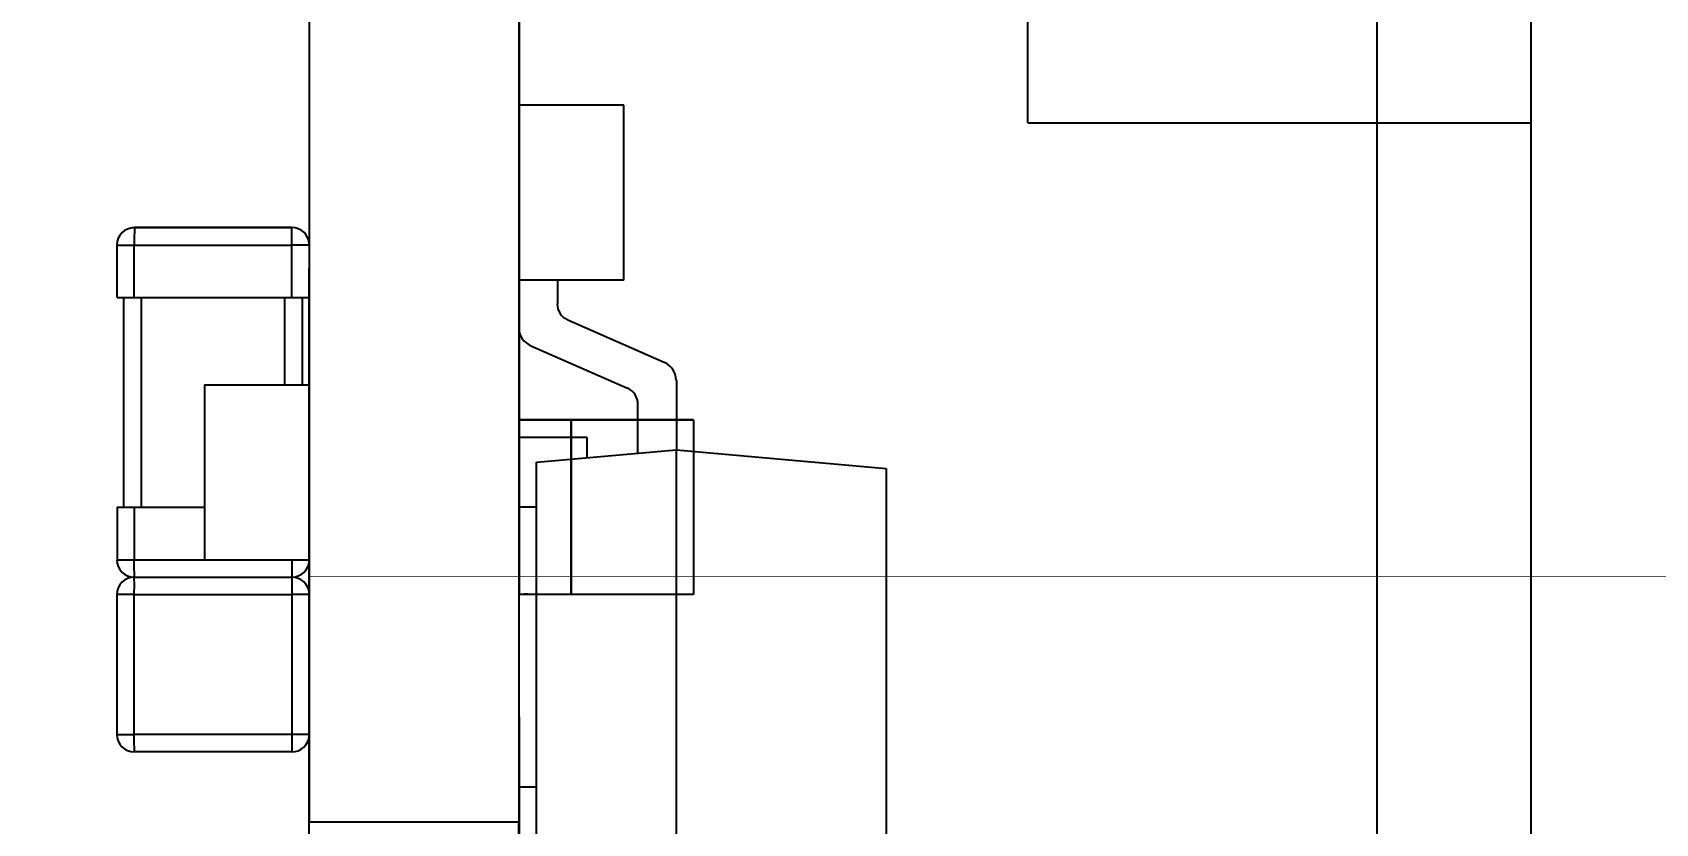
# Model space of a CAD drawing. Extents: x 78 to 182, y 87 to 136.
# Drawn here: x 172.526 to 177.169, y 112.945 to 115.209 of the extents above; entities that cross this region are included whole.
import ezdxf
from ezdxf.enums import TextEntityAlignment as Align

# ---------------------------------------------------------------- set-up
doc = ezdxf.new("R2010")
doc.units = 0
doc.layers.get('0').update_dxf_attribs({"linetype": 'CONTINUOUS'})
doc.layers.add('Dimension007', color=7, linetype='CONTINUOUS')
doc.layers.add('View004', color=7, linetype='CONTINUOUS')
doc.styles.get("Standard").update_dxf_attribs({"font": 'arial.ttf'})
doc.dimstyles.get("Standard").update_dxf_attribs({"dimscale": 0, "dimtxt": 2.5, "dimasz": 2.5, "dimexe": 1.25, "dimexo": 0.625, "dimtad": 1, "dimtxsty": 'STANDARD', "dimcen": 2.5, "dimazin": 3, "dimtfac": 1, "dimtmove": 0, "dimatfit": 3})

# ---------------------------------------------------------------- blocks, each defined once
blk = doc.blocks.new('*Dimension007')
at = {"color": 0}
for points in [[(167.438, 127.776), (167.438, 126.943), (172.438, 127.36)], [(181.812, 127.776), (181.812, 126.943), (176.812, 127.36)]]:
    blk.add_solid(points, dxfattribs=at)
at = {"layer": 'Dimension007'}
for p, q in [((172.438, 111.45), (172.438, 127.36)), ((172.438, 127.36), (176.812, 127.36)), ((176.812, 118.674), (176.812, 127.36))]:
    blk.add_line(p, q, dxfattribs=at)
blk.add_text('4.38', height=3.5, dxfattribs=at).set_placement((170.348, 127.36), align=Align.CENTER)

msp = doc.modelspace()

# ---------------------------------------------------------------- linework, layer by layer
at = {"layer": 'View004'}
for p, q in [((173.317, 123.95), (173.317, 112.95)), ((173.317, 123.95), (173.317, 112.95)), ((173.317, 123.95), (173.317, 112.95)), ((173.917, 123.95), (173.917, 112.95)), ((173.917, 123.95), (173.917, 112.95)), ((173.918, 115.6), (173.918, 115.168)), ((173.918, 115.6), (173.918, 115.168)), ((173.918, 115.6), (173.918, 115.168)), ((173.918, 115.6), (173.918, 115.168)), ((175.373, 114.95), (175.373, 115.45)), ((175.373, 114.95), (175.373, 115.45)), ((176.373, 114.95), (176.373, 115.45)), ((176.373, 114.95), (176.373, 115.45)), ((176.812, 115.45), (176.812, 114.95)), ((176.812, 115.45), (176.812, 114.95)), ((173.317, 115.168), (173.317, 115.168)), ((173.317, 115.168), (173.317, 115.168)), ((173.918, 115.168), (173.918, 115.168)), ((173.918, 115.168), (173.918, 115.168)), ((173.918, 115.025), (173.918, 115.025)), ((173.918, 115.025), (173.918, 114.475)), ((173.918, 115.025), (173.918, 114.475)), ((173.918, 115.025), (173.918, 115.025)), ((173.918, 115.025), (173.918, 114.475)), ((173.918, 115.025), (173.918, 114.475)), ((173.918, 115), (173.917, 115)), ((173.918, 115), (173.917, 115)), ((174.218, 115), (173.918, 115)), ((174.218, 115), (173.918, 115)), ((174.218, 114.5), (174.218, 115)), ((174.218, 114.5), (174.218, 115)), ((175.373, 114.95), (176.373, 114.95)), ((175.373, 114.95), (176.373, 114.95)), ((176.373, 114.95), (176.812, 114.95)), ((176.373, 112.15), (176.373, 114.95)), ((176.373, 114.95), (176.812, 114.95)), ((176.373, 112.15), (176.373, 114.95)), ((176.812, 114.95), (176.812, 108.95)), ((176.812, 114.95), (176.812, 108.95)), ((173.268, 114.65), (172.817, 114.65)), ((172.817, 114.65), (173.268, 114.65)), ((173.268, 114.65), (172.817, 114.65)), ((172.817, 114.65), (173.268, 114.65)), ((173.268, 114.65), (172.817, 114.65)), ((172.817, 114.65), (173.268, 114.65)), ((173.268, 114.65), (172.817, 114.65)), ((172.817, 114.65), (173.268, 114.65)), ((173.268, 114.65), (172.817, 114.65)), ((172.817, 114.65), (173.268, 114.65)), ((173.268, 114.65), (172.817, 114.65)), ((172.817, 114.65), (173.268, 114.65)), ((173.268, 114.65), (172.817, 114.65)), ((172.817, 114.65), (173.268, 114.65)), ((173.268, 114.65), (172.817, 114.65)), ((172.817, 114.65), (173.268, 114.65)), ((173.268, 114.65), (172.817, 114.65)), ((172.817, 114.65), (173.268, 114.65)), ((173.268, 114.65), (172.817, 114.65)), ((172.817, 114.65), (173.268, 114.65)), ((173.268, 114.65), (172.817, 114.65)), ((172.817, 114.65), (173.268, 114.65)), ((173.268, 114.65), (172.817, 114.65)), ((172.817, 114.65), (173.268, 114.65)), ((172.768, 114.45), (172.768, 114.6)), ((172.768, 114.45), (172.768, 114.6)), ((172.768, 114.45), (172.768, 114.6)), ((172.768, 114.45), (172.768, 114.6)), ((172.768, 114.45), (172.768, 114.6)), ((172.768, 114.45), (172.768, 114.6)), ((172.817, 114.45), (172.817, 114.6)), ((172.817, 114.45), (172.817, 114.6)), ((172.817, 114.6), (173.268, 114.6)), ((172.817, 114.6), (173.268, 114.6)), ((172.817, 114.45), (172.817, 114.6)), ((172.817, 114.45), (172.817, 114.6)), ((172.817, 114.6), (173.268, 114.6)), ((172.817, 114.6), (173.268, 114.6)), ((172.817, 114.45), (172.817, 114.6)), ((172.817, 114.6), (173.268, 114.6)), ((172.817, 114.45), (172.817, 114.6)), ((172.817, 114.6), (173.268, 114.6)), ((173.268, 114.45), (173.268, 114.6)), ((173.268, 114.45), (173.268, 114.6)), ((173.268, 114.45), (173.268, 114.6)), ((173.268, 114.45), (173.268, 114.6)), ((173.268, 114.45), (173.268, 114.6)), ((173.268, 114.45), (173.268, 114.6)), ((173.317, 114.533), (173.317, 114.533)), ((173.317, 114.533), (173.317, 114.533)), ((173.918, 114.5), (173.917, 114.5)), ((173.918, 114.5), (173.917, 114.5)), ((174.218, 114.5), (173.918, 114.5)), ((174.218, 114.5), (173.918, 114.5)), ((174.028, 114.5), (174.028, 114.432)), ((174.028, 114.5), (174.028, 114.432)), ((173.918, 114.475), (173.918, 114.1)), ((173.918, 114.475), (173.918, 114.1)), ((173.918, 114.475), (173.918, 114.475)), ((173.918, 114.475), (173.918, 114.1)), ((173.918, 114.475), (173.918, 114.1)), ((173.918, 114.475), (173.918, 114.475)), ((172.787, 113.85), (172.787, 114.45)), ((172.787, 113.85), (172.787, 114.45)), ((172.817, 114.45), (173.268, 114.45)), ((172.817, 114.45), (173.268, 114.45)), ((172.817, 114.45), (173.268, 114.45)), ((172.817, 114.45), (173.268, 114.45)), ((172.817, 114.45), (173.268, 114.45)), ((172.817, 114.45), (173.268, 114.45)), ((172.838, 113.85), (172.838, 114.45)), ((172.838, 113.85), (172.838, 114.45)), ((173.248, 114.2), (173.248, 114.45)), ((173.248, 114.2), (173.248, 114.45)), ((173.298, 114.2), (173.298, 114.45)), ((173.298, 114.2), (173.298, 114.45)), ((174.057, 114.386), (174.335, 114.264)), ((174.057, 114.386), (174.335, 114.264)), ((173.95, 114.313), (174.228, 114.191)), ((173.95, 114.313), (174.228, 114.191)), ((173.317, 113.675), (173.317, 114.225)), ((173.317, 114.225), (173.317, 114.225)), ((173.317, 113.675), (173.317, 114.225)), ((173.317, 113.675), (173.317, 114.225)), ((173.317, 114.225), (173.317, 114.225)), ((173.317, 113.675), (173.317, 114.225)), ((173.018, 114.2), (173.018, 113.7)), ((173.018, 114.2), (173.317, 114.2)), ((173.018, 114.2), (173.018, 113.7)), ((173.018, 114.2), (173.317, 114.2)), ((173.317, 114.2), (173.317, 114.2)), ((173.317, 114.2), (173.317, 114.2)), ((174.368, 114.214), (174.368, 114.014)), ((174.368, 114.214), (174.368, 114.014)), ((174.257, 114.145), (174.257, 114.004)), ((174.257, 114.145), (174.257, 114.004)), ((173.917, 114.1), (173.918, 114.1)), ((173.917, 114.1), (173.918, 114.1)), ((173.917, 114.1), (173.918, 114.1)), ((173.917, 114.1), (173.918, 114.1)), ((173.918, 114.1), (173.918, 114.1)), ((173.918, 114.1), (173.918, 113.6)), ((173.918, 114.1), (173.918, 113.6)), ((173.918, 114.1), (173.918, 114.1)), ((173.918, 114.1), (173.918, 113.6)), ((173.918, 114.1), (173.918, 113.6)), ((173.918, 114.1), (174.067, 114.1)), ((174.067, 114.1), (173.918, 114.1)), ((173.918, 114.1), (173.918, 114.1)), ((173.918, 114.1), (174.067, 114.1)), ((174.067, 114.1), (173.918, 114.1)), ((173.918, 114.1), (173.918, 114.1)), ((173.918, 114.1), (174.067, 114.1)), ((174.067, 114.1), (173.918, 114.1)), ((173.918, 114.1), (173.918, 114.1)), ((173.918, 114.1), (174.067, 114.1)), ((174.067, 114.1), (173.918, 114.1)), ((173.918, 114.1), (173.918, 114.1)), ((174.067, 113.6), (174.067, 114.1)), ((174.067, 114.1), (174.417, 114.1)), ((174.067, 113.6), (174.067, 114.1)), ((174.067, 114.1), (174.067, 113.6)), ((174.417, 114.1), (174.067, 114.1)), ((174.067, 114.1), (174.417, 114.1)), ((174.067, 114.1), (174.067, 113.6)), ((174.417, 114.1), (174.067, 114.1)), ((174.067, 114.1), (174.067, 113.6)), ((174.067, 114.1), (174.067, 113.6)), ((174.067, 114.1), (174.067, 113.6)), ((174.067, 114.1), (174.067, 113.6)), ((174.067, 113.6), (174.067, 114.1)), ((174.067, 114.1), (174.417, 114.1)), ((174.067, 113.6), (174.067, 114.1)), ((174.067, 114.1), (174.067, 113.6)), ((174.417, 114.1), (174.067, 114.1)), ((174.067, 114.1), (174.417, 114.1)), ((174.067, 114.1), (174.067, 113.6)), ((174.417, 114.1), (174.067, 114.1)), ((174.067, 114.1), (174.067, 113.6)), ((174.067, 114.1), (174.067, 113.6)), ((174.067, 114.1), (174.067, 113.6)), ((174.067, 114.1), (174.067, 113.6)), ((174.417, 114.1), (174.417, 113.6)), ((174.417, 114.1), (174.417, 113.6)), ((174.417, 114.1), (174.417, 113.6)), ((174.417, 114.1), (174.417, 113.6)), ((174.417, 114.1), (174.417, 113.6)), ((174.417, 114.1), (174.417, 113.6)), ((174.417, 114.1), (174.417, 113.6)), ((174.417, 114.1), (174.417, 113.6)), ((173.918, 114.05), (173.917, 114.05)), ((173.918, 114.05), (173.917, 114.05)), ((174.113, 114.05), (173.918, 114.05)), ((174.113, 114.05), (173.918, 114.05)), ((174.113, 113.991), (174.113, 114.05)), ((174.113, 113.991), (174.113, 114.05)), ((173.968, 113.979), (174.367, 114.014)), ((173.968, 113.979), (174.367, 114.014)), ((174.368, 114.014), (174.968, 113.961)), ((174.368, 112.714), (174.368, 114.014)), ((174.368, 114.014), (174.968, 113.961)), ((174.368, 112.714), (174.368, 114.014)), ((173.968, 112.85), (173.968, 113.979)), ((173.968, 112.85), (173.968, 113.979)), ((174.968, 113.961), (174.968, 112.766)), ((174.968, 113.961), (174.968, 112.766)), ((172.768, 113.85), (172.768, 113.7)), ((172.768, 113.85), (172.768, 113.7)), ((172.768, 113.85), (172.768, 113.7)), ((172.768, 113.85), (172.768, 113.7)), ((172.768, 113.85), (172.768, 113.7)), ((172.768, 113.85), (172.768, 113.7)), ((172.817, 113.85), (173.018, 113.85)), ((172.817, 113.85), (173.018, 113.85)), ((172.817, 113.85), (173.018, 113.85)), ((172.817, 113.85), (172.817, 113.7)), ((172.817, 113.85), (173.018, 113.85)), ((172.817, 113.85), (172.817, 113.7)), ((172.817, 113.85), (173.018, 113.85)), ((172.817, 113.85), (172.817, 113.7)), ((172.817, 113.85), (173.018, 113.85)), ((172.817, 113.85), (172.817, 113.7)), ((172.817, 113.85), (172.817, 113.7)), ((172.817, 113.85), (172.817, 113.7)), ((173.918, 113.85), (173.917, 113.85)), ((173.918, 113.85), (173.917, 113.85)), ((173.968, 113.85), (173.918, 113.85)), ((173.968, 113.85), (173.918, 113.85)), ((172.817, 113.7), (173.018, 113.7)), ((172.817, 113.7), (173.018, 113.7)), ((172.817, 113.7), (173.018, 113.7)), ((172.817, 113.7), (173.018, 113.7)), ((172.817, 113.7), (173.018, 113.7)), ((172.817, 113.7), (173.018, 113.7)), ((173.018, 113.7), (173.317, 113.7)), ((173.018, 113.7), (173.317, 113.7)), ((173.317, 113.7), (173.317, 113.7)), ((173.317, 113.7), (173.317, 113.7)), ((173.317, 113.675), (173.317, 113.675)), ((173.317, 113.675), (173.317, 113.675)), ((172.817, 113.65), (173.268, 113.65)), ((172.817, 113.65), (173.268, 113.65)), ((172.817, 113.65), (173.268, 113.65)), ((172.817, 113.65), (173.268, 113.65)), ((172.817, 113.65), (173.268, 113.65)), ((172.817, 113.65), (173.268, 113.65)), ((173.317, 113.25), (173.317, 113.65)), ((173.317, 113.25), (173.317, 113.65)), ((173.317, 113.25), (173.317, 113.65)), ((173.317, 113.25), (173.317, 113.65)), ((173.317, 113.65), (173.317, 113.65)), ((173.317, 113.65), (173.317, 113.65)), ((172.768, 113.2), (172.768, 113.6)), ((172.768, 113.2), (172.768, 113.6)), ((172.768, 113.2), (172.768, 113.6)), ((172.768, 113.2), (172.768, 113.6)), ((172.768, 113.2), (172.768, 113.6)), ((172.768, 113.2), (172.768, 113.6)), ((172.817, 113.2), (172.817, 113.6)), ((172.817, 113.2), (172.817, 113.6)), ((172.817, 113.6), (173.268, 113.6)), ((172.817, 113.6), (173.268, 113.6)), ((172.817, 113.2), (172.817, 113.6)), ((172.817, 113.2), (172.817, 113.6)), ((172.817, 113.6), (173.268, 113.6)), ((172.817, 113.6), (173.268, 113.6)), ((172.817, 113.2), (172.817, 113.6)), ((172.817, 113.6), (173.268, 113.6)), ((172.817, 113.2), (172.817, 113.6)), ((172.817, 113.6), (173.268, 113.6)), ((173.268, 113.6), (173.268, 113.2)), ((173.268, 113.6), (173.268, 113.2)), ((173.268, 113.6), (173.268, 113.2)), ((173.268, 113.6), (173.268, 113.2)), ((173.268, 113.6), (173.268, 113.2)), ((173.268, 113.6), (173.268, 113.2)), ((173.918, 113.6), (173.918, 113.6)), ((173.918, 113.6), (173.918, 113.6)), ((173.94, 113.601), (173.933, 113.601)), ((173.933, 113.601), (173.94, 113.601)), ((173.94, 113.601), (173.933, 113.601)), ((173.933, 113.601), (173.94, 113.601)), ((173.94, 113.601), (173.933, 113.601)), ((173.933, 113.601), (173.94, 113.601)), ((173.94, 113.601), (173.933, 113.601)), ((173.933, 113.601), (173.94, 113.601)), ((173.94, 113.601), (173.933, 113.601)), ((173.933, 113.601), (173.94, 113.601)), ((173.94, 113.601), (173.933, 113.601)), ((173.933, 113.601), (173.94, 113.601)), ((173.94, 113.601), (173.933, 113.601)), ((173.933, 113.601), (173.94, 113.601)), ((173.94, 113.601), (173.933, 113.601)), ((173.933, 113.601), (173.94, 113.601)), ((174.417, 113.6), (174.067, 113.6)), ((174.417, 113.6), (174.067, 113.6)), ((174.417, 113.6), (174.067, 113.6)), ((174.417, 113.6), (174.067, 113.6)), ((174.417, 113.6), (174.067, 113.6)), ((174.417, 113.6), (174.067, 113.6)), ((174.417, 113.6), (174.067, 113.6)), ((174.417, 113.6), (174.067, 113.6)), ((173.317, 113.25), (173.317, 113.25)), ((173.317, 113.25), (173.317, 113.25)), ((173.918, 113.25), (173.918, 113.25)), ((173.918, 113.25), (173.918, 113.05)), ((173.918, 113.25), (173.918, 113.05)), ((173.918, 113.25), (173.918, 113.25)), ((173.918, 113.25), (173.918, 113.05)), ((173.918, 113.25), (173.918, 113.05)), ((173.268, 113.2), (172.817, 113.2)), ((173.268, 113.2), (172.817, 113.2)), ((173.268, 113.2), (172.817, 113.2)), ((173.268, 113.2), (172.817, 113.2)), ((173.268, 113.2), (172.817, 113.2)), ((173.268, 113.2), (172.817, 113.2)), ((173.268, 113.15), (172.817, 113.15)), ((173.268, 113.15), (172.817, 113.15)), ((173.268, 113.15), (172.817, 113.15)), ((173.268, 113.15), (172.817, 113.15)), ((173.268, 113.15), (172.817, 113.15)), ((173.268, 113.15), (172.817, 113.15)), ((173.917, 113.05), (173.918, 113.05)), ((173.917, 113.05), (173.918, 113.05)), ((173.918, 113.05), (173.918, 113.05)), ((173.918, 113.05), (173.918, 111.45)), ((173.918, 113.05), (173.918, 111.45)), ((173.918, 113.05), (173.968, 113.05)), ((173.918, 113.05), (173.968, 113.05)), ((173.918, 113.05), (173.918, 113.05)), ((173.918, 113.05), (173.918, 111.45)), ((173.918, 113.05), (173.918, 111.45)), ((173.317, 112.95), (173.917, 112.95)), ((173.317, 112.95), (173.917, 112.95))]:
    msp.add_line(p, q, dxfattribs=at)
for centre, radius, start, end in [((172.817, 114.6), 0.05, 90, 180), ((172.817, 114.6), 0.05, 90, 180), ((172.817, 114.6), 0.05, 90, -180), ((172.817, 114.6), 0.05, 90, 180), ((172.817, 114.6), 0.05, 90, 180), ((172.817, 114.6), 0.05, 90, -180), ((172.817, 114.6), 0.05, 90, 180), ((172.817, 114.6), 0.05, 90, 180), ((172.817, 114.6), 0.05, 90, -180), ((172.817, 114.6), 0.05, 90, 180), ((172.817, 114.6), 0.05, 90, 180), ((172.817, 114.6), 0.05, 90, -180), ((172.817, 114.6), 0.05, 90, 180), ((172.817, 114.6), 0.05, 90, 180), ((172.817, 114.6), 0.05, 90, 180), ((172.817, 114.6), 0.05, 90, 180), ((173.268, 114.6), 0.05, 4.8088, 90), ((173.268, 114.6), 0.05, 4.8088, 90), ((173.268, 114.6), 0.05, 4.8088, 90), ((173.268, 114.6), 0.05, 4.8088, 90), ((173.268, 114.6), 0.05, 4.8088, 90), ((173.268, 114.6), 0.05, 4.8088, 90), ((173.268, 114.6), 0.05, 4.8088, 90), ((173.268, 114.6), 0.05, 4.8088, 90), ((173.268, 114.6), 0.05, 4.8088, 90), ((173.268, 114.6), 0.05, 4.8088, 90), ((173.268, 114.6), 0.05, 4.8088, 90), ((173.268, 114.6), 0.05, 4.8088, 90), ((173.268, 114.6), 0.05, 4.8088, 90), ((173.268, 114.6), 0.05, 4.8088, 90), ((173.268, 114.6), 0.05, 4.8088, 90), ((173.268, 114.6), 0.05, 4.8088, 90), ((173.268, 114.6), 0.05, 0, 0.3624), ((173.268, 114.6), 0.05, 0, 0.3624), ((173.268, 114.6), 0.05, 0, 0.3624), ((173.268, 114.6), 0.05, 0, 0.3624), ((173.268, 114.6), 0.05, 0, 0.3624), ((173.268, 114.6), 0.05, 0, 0.3624), ((173.268, 114.6), 0.05, 0, 0.3624), ((173.268, 114.6), 0.05, 0, 0.3624), ((173.268, 114.6), 0.05, 0, 0.3624), ((173.268, 114.6), 0.05, 0, 0.3624), ((173.268, 114.6), 0.05, 0, 0.3624), ((173.268, 114.6), 0.05, 0, 0.3624), ((173.268, 114.6), 0.05, 0, 0.3624), ((173.268, 114.6), 0.05, 0, 0.3624), ((173.268, 114.6), 0.05, 0, 0.3624), ((173.268, 114.6), 0.05, 0, 0.3624), ((174.077, 114.432), 0.05, 180, -113.806), ((174.077, 114.432), 0.05, 180, -113.806), ((173.972, 114.364), 0.055, 180, -179.654), ((173.972, 114.364), 0.055, 180, -179.654), ((173.972, 114.364), 0.055, -175.415, -113.806), ((173.972, 114.364), 0.055, -175.415, -113.806), ((174.312, 114.214), 0.055, 0, 66.1941), ((174.312, 114.214), 0.055, 0, 66.1941), ((174.208, 114.145), 0.05, 0, 66.1941), ((174.208, 114.145), 0.05, 0, 66.1941), ((172.817, 113.7), 0.05, 180, -90), ((172.817, 113.7), 0.05, 180, -90), ((172.817, 113.7), 0.05, 180, -90), ((172.817, 113.7), 0.05, 180, -90), ((172.817, 113.7), 0.05, 180, -90), ((172.817, 113.7), 0.05, 180, -90), ((172.817, 113.7), 0.05, 180, -90), ((172.817, 113.7), 0.05, 180, -90), ((173.268, 113.7), 0.05, -90, -4.8088), ((173.268, 113.7), 0.05, -90, -4.8088), ((173.268, 113.7), 0.05, -90, -4.8088), ((173.268, 113.7), 0.05, -90, -4.8088), ((173.268, 113.7), 0.05, -90, -4.8088), ((173.268, 113.7), 0.05, -90, -4.8088), ((173.268, 113.7), 0.05, -90, -4.8088), ((173.268, 113.7), 0.05, -90, -4.8088), ((173.268, 113.7), 0.05, -90, -4.8088), ((173.268, 113.7), 0.05, -90, -4.8088), ((173.268, 113.7), 0.05, -90, -4.8088), ((173.268, 113.7), 0.05, -90, -4.8088), ((173.268, 113.7), 0.05, -90, -4.8088), ((173.268, 113.7), 0.05, -90, -4.8088), ((173.268, 113.7), 0.05, -90, -4.8088), ((173.268, 113.7), 0.05, -90, -4.8088), ((173.268, 113.7), 0.05, -90, -4.8088), ((173.268, 113.7), 0.05, -90, -4.8088), ((173.268, 113.7), 0.05, -0.3624, 0), ((173.268, 113.7), 0.05, -0.3624, 0), ((173.268, 113.7), 0.05, -0.3624, 0), ((173.268, 113.7), 0.05, -0.3624, 0), ((173.268, 113.7), 0.05, -0.3624, 0), ((173.268, 113.7), 0.05, -0.3624, 0), ((173.268, 113.7), 0.05, -0.3624, 0), ((173.268, 113.7), 0.05, -0.3624, 0), ((173.268, 113.7), 0.05, -0.3624, 0), ((173.268, 113.7), 0.05, -0.3624, 0), ((173.268, 113.7), 0.05, -0.3624, 0), ((173.268, 113.7), 0.05, -0.3624, 0), ((173.268, 113.7), 0.05, -0.3624, 0), ((173.268, 113.7), 0.05, -0.3624, 0), ((173.268, 113.7), 0.05, -0.3624, 0), ((173.268, 113.7), 0.05, -0.3624, 0), ((173.268, 113.7), 0.05, -0.3624, 0), ((173.268, 113.7), 0.05, -0.3624, 0), ((172.817, 113.6), 0.05, 90, 180), ((172.817, 113.6), 0.05, 90, 180), ((172.817, 113.6), 0.05, 90, 180), ((172.817, 113.6), 0.05, 90, 180), ((172.817, 113.6), 0.05, 90, 180), ((172.817, 113.6), 0.05, 90, 180), ((172.817, 113.6), 0.05, 90, 180), ((172.817, 113.6), 0.05, 90, 180), ((173.268, 113.6), 0.05, 4.8088, 90), ((173.268, 113.6), 0.05, 4.8088, 90), ((173.268, 113.6), 0.05, 4.8088, 90), ((173.268, 113.6), 0.05, 4.8088, 90), ((173.268, 113.6), 0.05, 4.8088, 90), ((173.268, 113.6), 0.05, 4.8088, 90), ((173.268, 113.6), 0.05, 4.8088, 90), ((173.268, 113.6), 0.05, 4.8088, 90), ((173.268, 113.6), 0.05, 0, 0.3624), ((173.268, 113.6), 0.05, 0, 0.3624), ((173.268, 113.6), 0.05, 0, 0.3624), ((173.268, 113.6), 0.05, 0, 0.3624), ((173.268, 113.6), 0.05, 0, 0.3624), ((173.268, 113.6), 0.05, 0, 0.3624), ((173.268, 113.6), 0.05, 0, 0.3624), ((173.268, 113.6), 0.05, 0, 0.3624), ((172.817, 113.2), 0.05, 180, -90), ((172.817, 113.2), 0.05, 180, -90), ((172.817, 113.2), 0.05, 180, -90), ((172.817, 113.2), 0.05, 180, -90), ((172.817, 113.2), 0.05, 180, -90), ((172.817, 113.2), 0.05, 180, -90), ((172.817, 113.2), 0.05, 180, -90), ((172.817, 113.2), 0.05, 180, -90), ((173.268, 113.2), 0.05, -0.3624, 0), ((173.268, 113.2), 0.05, -0.3624, 0), ((173.268, 113.2), 0.05, -0.3624, 0), ((173.268, 113.2), 0.05, -0.3624, 0), ((173.268, 113.2), 0.05, -0.3624, 0), ((173.268, 113.2), 0.05, -0.3624, 0), ((173.268, 113.2), 0.05, -0.3624, 0), ((173.268, 113.2), 0.05, -0.3624, 0), ((173.268, 113.2), 0.05, -0.3624, 0), ((173.268, 113.2), 0.05, -0.3624, 0), ((173.268, 113.2), 0.05, -0.3624, 0), ((173.268, 113.2), 0.05, -0.3624, 0), ((173.268, 113.2), 0.05, -0.3624, 0), ((173.268, 113.2), 0.05, -0.3624, 0), ((173.268, 113.2), 0.05, -0.3624, 0), ((173.268, 113.2), 0.05, -0.3624, 0), ((173.268, 113.2), 0.05, -0.3624, 0), ((173.268, 113.2), 0.05, -0.3624, 0), ((173.268, 113.2), 0.05, -90, -4.8088), ((173.268, 113.2), 0.05, -90, -4.8088), ((173.268, 113.2), 0.05, -90, -4.8088), ((173.268, 113.2), 0.05, -90, -4.8088), ((173.268, 113.2), 0.05, -90, -4.8088), ((173.268, 113.2), 0.05, -90, -4.8088), ((173.268, 113.2), 0.05, -90, -4.8088), ((173.268, 113.2), 0.05, -90, -4.8088), ((173.268, 113.2), 0.05, -90, -4.8088), ((173.268, 113.2), 0.05, -90, -4.8088), ((173.268, 113.2), 0.05, -90, -4.8088), ((173.268, 113.2), 0.05, -90, -4.8088), ((173.268, 113.2), 0.05, -90, -4.8088), ((173.268, 113.2), 0.05, -90, -4.8088), ((173.268, 113.2), 0.05, -90, -4.8088), ((173.268, 113.2), 0.05, -90, -4.8088), ((173.268, 113.2), 0.05, -90, -4.8088), ((173.268, 113.2), 0.05, -90, -4.8088)]:
    msp.add_arc(centre, radius, start, end, dxfattribs=at)
for points, degree, knots in [([(173.317, 115.168), (173.317, 115.164), (173.317, 115.16), (173.317, 115.148), (173.317, 115.136), (173.317, 115.117), (173.317, 115.098), (173.317, 115.073), (173.317, 115.048), (173.317, 115.018), (173.317, 114.988), (173.317, 114.922), (173.317, 114.85), (173.317, 114.815), (173.317, 114.779), (173.317, 114.71), (173.317, 114.652), (173.317, 114.627), (173.317, 114.602), (173.317, 114.583), (173.317, 114.564), (173.317, 114.552), (173.317, 114.54), (173.317, 114.536), (173.317, 114.533)], 2, [0, 0, 0, 0.224399, 0.224399, 0.448799, 0.448799, 0.673198, 0.673198, 0.897598, 0.897598, 1.122, 1.122, 1.5708, 1.5708, 1.7952, 1.7952, 2.24399, 2.24399, 2.46839, 2.46839, 2.69279, 2.69279, 2.91719, 2.91719, 3.14159, 3.14159, 3.14159]), ([(173.317, 115.168), (173.317, 115.164), (173.317, 115.16), (173.317, 115.148), (173.317, 115.136), (173.317, 115.117), (173.317, 115.098), (173.317, 115.073), (173.317, 115.048), (173.317, 115.018), (173.317, 114.988), (173.317, 114.922), (173.317, 114.85), (173.317, 114.815), (173.317, 114.779), (173.317, 114.71), (173.317, 114.652), (173.317, 114.627), (173.317, 114.602), (173.317, 114.583), (173.317, 114.564), (173.317, 114.552), (173.317, 114.54), (173.317, 114.536), (173.317, 114.533)], 2, [0, 0, 0, 0.224399, 0.224399, 0.448799, 0.448799, 0.673198, 0.673198, 0.897598, 0.897598, 1.122, 1.122, 1.5708, 1.5708, 1.7952, 1.7952, 2.24399, 2.24399, 2.46839, 2.46839, 2.69279, 2.69279, 2.91719, 2.91719, 3.14159, 3.14159, 3.14159]), ([(173.317, 115.168), (173.317, 115.164), (173.317, 115.16), (173.317, 115.148), (173.317, 115.136), (173.317, 115.117), (173.317, 115.098), (173.317, 115.073), (173.317, 115.048), (173.317, 115.018), (173.317, 114.988), (173.317, 114.922), (173.317, 114.85), (173.317, 114.815), (173.317, 114.779), (173.317, 114.71), (173.317, 114.652), (173.317, 114.627), (173.317, 114.602), (173.317, 114.583), (173.317, 114.564), (173.317, 114.552), (173.317, 114.54), (173.317, 114.536), (173.317, 114.533)], 2, [0, 0, 0, 0.224399, 0.224399, 0.448799, 0.448799, 0.673198, 0.673198, 0.897598, 0.897598, 1.122, 1.122, 1.5708, 1.5708, 1.7952, 1.7952, 2.24399, 2.24399, 2.46839, 2.46839, 2.69279, 2.69279, 2.91719, 2.91719, 3.14159, 3.14159, 3.14159]), ([(173.317, 115.168), (173.317, 115.164), (173.317, 115.16), (173.317, 115.148), (173.317, 115.136), (173.317, 115.117), (173.317, 115.098), (173.317, 115.073), (173.317, 115.048), (173.317, 115.018), (173.317, 114.988), (173.317, 114.922), (173.317, 114.85), (173.317, 114.815), (173.317, 114.779), (173.317, 114.71), (173.317, 114.652), (173.317, 114.627), (173.317, 114.602), (173.317, 114.583), (173.317, 114.564), (173.317, 114.552), (173.317, 114.54), (173.317, 114.536), (173.317, 114.533)], 2, [0, 0, 0, 0.224399, 0.224399, 0.448799, 0.448799, 0.673198, 0.673198, 0.897598, 0.897598, 1.122, 1.122, 1.5708, 1.5708, 1.7952, 1.7952, 2.24399, 2.24399, 2.46839, 2.46839, 2.69279, 2.69279, 2.91719, 2.91719, 3.14159, 3.14159, 3.14159]), ([(173.317, 112.75), (173.317, 112.881), (173.317, 113.01), (173.317, 113.104), (173.317, 113.196), (173.317, 113.25), (173.317, 113.25)], 3, [0, 0, 0, 0, 0.785398, 0.785398, 0.785398, 1.5708, 1.5708, 1.5708, 1.5708]), ([(173.317, 112.75), (173.317, 112.881), (173.317, 113.01), (173.317, 113.104), (173.317, 113.196), (173.317, 113.25), (173.317, 113.25)], 3, [0, 0, 0, 0, 0.785398, 0.785398, 0.785398, 1.5708, 1.5708, 1.5708, 1.5708]), ([(173.317, 112.75), (173.317, 112.881), (173.317, 113.01), (173.317, 113.104), (173.317, 113.196), (173.317, 113.25), (173.317, 113.25)], 3, [0, 0, 0, 0, 0.785398, 0.785398, 0.785398, 1.5708, 1.5708, 1.5708, 1.5708]), ([(173.317, 112.75), (173.317, 112.881), (173.317, 113.01), (173.317, 113.104), (173.317, 113.196), (173.317, 113.25), (173.317, 113.25)], 3, [0, 0, 0, 0, 0.785398, 0.785398, 0.785398, 1.5708, 1.5708, 1.5708, 1.5708])]:
    msp.add_open_spline(points, degree=degree, knots=knots, dxfattribs=at)
for points, degree in [([(173.918, 115.168), (173.918, 115.168), (173.918, 115.113), (173.918, 115.025)], 3), ([(173.918, 115.168), (173.918, 115.168), (173.918, 115.113), (173.918, 115.025)], 3), ([(173.918, 115.168), (173.918, 115.168), (173.918, 115.113), (173.918, 115.025)], 3), ([(173.918, 115.168), (173.918, 115.168), (173.918, 115.113), (173.918, 115.025)], 3), ([(172.817, 114.65), (172.818, 114.651), (172.817, 114.627), (172.817, 114.6)], 3), ([(172.817, 114.65), (172.818, 114.651), (172.817, 114.627), (172.817, 114.6)], 3), ([(172.817, 114.65), (172.818, 114.651), (172.817, 114.627), (172.817, 114.6)], 3), ([(172.817, 114.65), (172.818, 114.651), (172.817, 114.627), (172.817, 114.6)], 3), ([(172.817, 114.65), (172.818, 114.651), (172.817, 114.627), (172.817, 114.6)], 3), ([(172.817, 114.65), (172.818, 114.651), (172.817, 114.627), (172.817, 114.6)], 3), ([(173.268, 114.6), (173.267, 114.627), (173.268, 114.651), (173.268, 114.65)], 3), ([(173.268, 114.6), (173.267, 114.627), (173.268, 114.651), (173.268, 114.65)], 3), ([(173.268, 114.6), (173.267, 114.627), (173.268, 114.651), (173.268, 114.65)], 3), ([(173.268, 114.6), (173.267, 114.627), (173.268, 114.651), (173.268, 114.65)], 3), ([(173.268, 114.6), (173.267, 114.627), (173.268, 114.651), (173.268, 114.65)], 3), ([(173.268, 114.6), (173.267, 114.627), (173.268, 114.651), (173.268, 114.65)], 3), ([(172.768, 114.6), (172.767, 114.6), (172.791, 114.6), (172.817, 114.6)], 3), ([(172.768, 114.6), (172.767, 114.6), (172.791, 114.6), (172.817, 114.6)], 3), ([(172.768, 114.6), (172.767, 114.6), (172.791, 114.6), (172.817, 114.6)], 3), ([(172.768, 114.6), (172.767, 114.6), (172.791, 114.6), (172.817, 114.6)], 3), ([(172.768, 114.6), (172.767, 114.6), (172.791, 114.6), (172.817, 114.6)], 3), ([(172.768, 114.6), (172.767, 114.6), (172.791, 114.6), (172.817, 114.6)], 3), ([(173.317, 114.6), (173.316, 114.6), (173.293, 114.6), (173.268, 114.6)], 3), ([(173.317, 114.6), (173.316, 114.6), (173.293, 114.6), (173.268, 114.6)], 3), ([(173.317, 114.6), (173.316, 114.6), (173.293, 114.6), (173.268, 114.6)], 3), ([(173.317, 114.6), (173.316, 114.6), (173.293, 114.6), (173.268, 114.6)], 3), ([(173.317, 114.6), (173.316, 114.6), (173.293, 114.6), (173.268, 114.6)], 3), ([(173.317, 114.6), (173.316, 114.6), (173.293, 114.6), (173.268, 114.6)], 3), ([(173.317, 114.6), (173.317, 114.6)], 1), ([(173.317, 114.6), (173.317, 114.6)], 1), ([(173.317, 114.6), (173.317, 114.6)], 1), ([(173.317, 114.6), (173.317, 114.6)], 1), ([(173.317, 114.6), (173.317, 114.6)], 1), ([(173.317, 114.6), (173.317, 114.6)], 1), ([(173.317, 114.225), (173.317, 114.344), (173.317, 114.455), (173.317, 114.533)], 3), ([(173.317, 114.225), (173.317, 114.344), (173.317, 114.455), (173.317, 114.533)], 3), ([(173.317, 114.225), (173.317, 114.344), (173.317, 114.455), (173.317, 114.533)], 3), ([(173.317, 114.225), (173.317, 114.344), (173.317, 114.455), (173.317, 114.533)], 3), ([(172.768, 114.45), (172.767, 114.45), (172.791, 114.45), (172.817, 114.45)], 3), ([(172.768, 114.45), (172.767, 114.45), (172.791, 114.45), (172.817, 114.45)], 3), ([(172.768, 114.45), (172.767, 114.45), (172.791, 114.45), (172.818, 114.45)], 3), ([(172.768, 114.45), (172.767, 114.45), (172.791, 114.45), (172.818, 114.45)], 3), ([(172.768, 114.45), (172.767, 114.45), (172.791, 114.45), (172.818, 114.45)], 3), ([(172.768, 114.45), (172.767, 114.45), (172.791, 114.45), (172.818, 114.45)], 3), ([(173.267, 114.45), (173.293, 114.45), (173.316, 114.45), (173.317, 114.45)], 3), ([(173.267, 114.45), (173.293, 114.45), (173.316, 114.45), (173.317, 114.45)], 3), ([(173.267, 114.45), (173.293, 114.45), (173.316, 114.45), (173.317, 114.45)], 3), ([(173.267, 114.45), (173.293, 114.45), (173.316, 114.45), (173.317, 114.45)], 3), ([(173.268, 114.45), (173.293, 114.45), (173.316, 114.45), (173.317, 114.45)], 3), ([(173.268, 114.45), (173.293, 114.45), (173.316, 114.45), (173.317, 114.45)], 3), ([(173.317, 114.45), (173.317, 114.45)], 1), ([(173.317, 114.45), (173.317, 114.45)], 1), ([(173.317, 114.45), (173.317, 114.45)], 1), ([(173.317, 114.45), (173.317, 114.45)], 1), ([(173.317, 114.45), (173.317, 114.45)], 1), ([(173.317, 114.45), (173.317, 114.45)], 1), ([(172.768, 113.85), (172.767, 113.85), (172.791, 113.85), (172.817, 113.85)], 3), ([(172.768, 113.85), (172.767, 113.85), (172.791, 113.85), (172.817, 113.85)], 3), ([(172.768, 113.85), (172.767, 113.85), (172.791, 113.85), (172.818, 113.85)], 3), ([(172.768, 113.85), (172.767, 113.85), (172.791, 113.85), (172.818, 113.85)], 3), ([(172.768, 113.85), (172.767, 113.85), (172.791, 113.85), (172.818, 113.85)], 3), ([(172.768, 113.85), (172.767, 113.85), (172.791, 113.85), (172.818, 113.85)], 3), ([(172.768, 113.7), (172.767, 113.7), (172.791, 113.7), (172.817, 113.7)], 3), ([(172.768, 113.7), (172.767, 113.7), (172.791, 113.7), (172.817, 113.7)], 3), ([(172.768, 113.7), (172.767, 113.7), (172.791, 113.7), (172.817, 113.7)], 3), ([(172.768, 113.7), (172.767, 113.7), (172.791, 113.7), (172.817, 113.7)], 3), ([(172.768, 113.7), (172.767, 113.7), (172.791, 113.7), (172.817, 113.7)], 3), ([(172.768, 113.7), (172.767, 113.7), (172.791, 113.7), (172.817, 113.7)], 3), ([(172.817, 113.65), (172.818, 113.649), (172.817, 113.673), (172.817, 113.7)], 3), ([(172.817, 113.65), (172.818, 113.649), (172.817, 113.673), (172.817, 113.7)], 3), ([(172.817, 113.65), (172.818, 113.649), (172.817, 113.673), (172.817, 113.7)], 3), ([(172.817, 113.65), (172.818, 113.649), (172.817, 113.673), (172.817, 113.7)], 3), ([(172.817, 113.65), (172.818, 113.649), (172.817, 113.673), (172.817, 113.7)], 3), ([(172.817, 113.65), (172.818, 113.649), (172.817, 113.673), (172.817, 113.7)], 3), ([(173.268, 113.7), (173.267, 113.673), (173.268, 113.649), (173.268, 113.65)], 3), ([(173.268, 113.7), (173.267, 113.673), (173.268, 113.649), (173.268, 113.65)], 3), ([(173.268, 113.7), (173.267, 113.673), (173.268, 113.649), (173.268, 113.65)], 3), ([(173.268, 113.7), (173.267, 113.673), (173.268, 113.649), (173.268, 113.65)], 3), ([(173.268, 113.7), (173.267, 113.673), (173.268, 113.649), (173.268, 113.65)], 3), ([(173.268, 113.7), (173.267, 113.673), (173.268, 113.649), (173.268, 113.65)], 3), ([(173.317, 113.65), (173.317, 113.65), (173.317, 113.675)], 2), ([(173.317, 113.65), (173.317, 113.65), (173.317, 113.675)], 2), ([(173.317, 113.65), (173.317, 113.65), (173.317, 113.675)], 2), ([(173.317, 113.65), (173.317, 113.65), (173.317, 113.675)], 2), ([(172.817, 113.6), (172.818, 113.627), (172.817, 113.651), (172.817, 113.65)], 3), ([(172.817, 113.6), (172.818, 113.627), (172.817, 113.651), (172.817, 113.65)], 3), ([(172.817, 113.6), (172.818, 113.627), (172.817, 113.651), (172.817, 113.65)], 3), ([(172.817, 113.6), (172.818, 113.627), (172.817, 113.651), (172.817, 113.65)], 3), ([(172.817, 113.6), (172.818, 113.627), (172.817, 113.651), (172.817, 113.65)], 3), ([(172.817, 113.6), (172.818, 113.627), (172.817, 113.651), (172.817, 113.65)], 3), ([(173.268, 113.65), (173.267, 113.651), (173.268, 113.627), (173.268, 113.6)], 3), ([(173.268, 113.65), (173.267, 113.651), (173.268, 113.627), (173.268, 113.6)], 3), ([(173.268, 113.65), (173.267, 113.651), (173.268, 113.627), (173.268, 113.6)], 3), ([(173.268, 113.65), (173.267, 113.651), (173.268, 113.627), (173.268, 113.6)], 3), ([(173.268, 113.65), (173.267, 113.651), (173.268, 113.627), (173.268, 113.6)], 3), ([(173.268, 113.65), (173.267, 113.651), (173.268, 113.627), (173.268, 113.6)], 3), ([(172.817, 113.6), (172.791, 113.6), (172.767, 113.6), (172.768, 113.6)], 3), ([(172.817, 113.6), (172.791, 113.6), (172.767, 113.6), (172.768, 113.6)], 3), ([(172.817, 113.6), (172.791, 113.6), (172.767, 113.6), (172.768, 113.6)], 3), ([(172.817, 113.6), (172.791, 113.6), (172.767, 113.6), (172.768, 113.6)], 3), ([(172.817, 113.6), (172.791, 113.6), (172.767, 113.6), (172.768, 113.6)], 3), ([(172.817, 113.6), (172.791, 113.6), (172.767, 113.6), (172.768, 113.6)], 3), ([(173.317, 113.6), (173.316, 113.6), (173.293, 113.6), (173.268, 113.6)], 3), ([(173.317, 113.6), (173.316, 113.6), (173.293, 113.6), (173.268, 113.6)], 3), ([(173.317, 113.6), (173.316, 113.6), (173.293, 113.6), (173.268, 113.6)], 3), ([(173.317, 113.6), (173.316, 113.6), (173.293, 113.6), (173.268, 113.6)], 3), ([(173.317, 113.6), (173.316, 113.6), (173.293, 113.6), (173.268, 113.6)], 3), ([(173.317, 113.6), (173.316, 113.6), (173.293, 113.6), (173.268, 113.6)], 3), ([(173.317, 113.6), (173.317, 113.6)], 1), ([(173.317, 113.6), (173.317, 113.6)], 1), ([(173.317, 113.6), (173.317, 113.6)], 1), ([(173.317, 113.6), (173.317, 113.6)], 1), ([(173.317, 113.6), (173.317, 113.6)], 1), ([(173.317, 113.6), (173.317, 113.6)], 1), ([(174.067, 113.6), (173.918, 113.6)], 1), ([(174.067, 113.6), (173.918, 113.6)], 1), ([(174.067, 113.6), (173.918, 113.6)], 1), ([(174.067, 113.6), (173.918, 113.6)], 1), ([(174.067, 113.6), (173.918, 113.6)], 1), ([(174.067, 113.6), (173.918, 113.6)], 1), ([(174.067, 113.6), (173.918, 113.6)], 1), ([(174.067, 113.6), (173.918, 113.6)], 1), ([(173.938, 113.601), (173.932, 113.601), (173.932, 113.601)], 2), ([(173.932, 113.601), (173.934, 113.601)], 1), ([(173.938, 113.601), (173.932, 113.601), (173.932, 113.601)], 2), ([(173.932, 113.601), (173.934, 113.601)], 1), ([(173.934, 113.601), (173.933, 113.601), (173.938, 113.601)], 2), ([(173.934, 113.601), (173.933, 113.601), (173.938, 113.601)], 2), ([(173.935, 113.601), (173.935, 113.601)], 1), ([(173.935, 113.601), (173.935, 113.601)], 1), ([(173.938, 113.601), (173.94, 113.601), (173.938, 113.601)], 2), ([(173.938, 113.601), (173.938, 113.601)], 1), ([(173.938, 113.601), (173.94, 113.601), (173.938, 113.601)], 2), ([(173.938, 113.601), (173.938, 113.601)], 1), ([(173.942, 113.601), (173.941, 113.601), (173.942, 113.601)], 2), ([(173.942, 113.601), (173.941, 113.601), (173.942, 113.601)], 2), ([(172.768, 113.2), (172.767, 113.2), (172.791, 113.2), (172.817, 113.2)], 3), ([(172.768, 113.2), (172.767, 113.2), (172.791, 113.2), (172.817, 113.2)], 3), ([(172.768, 113.2), (172.767, 113.2), (172.791, 113.2), (172.817, 113.2)], 3), ([(172.768, 113.2), (172.767, 113.2), (172.791, 113.2), (172.817, 113.2)], 3), ([(172.768, 113.2), (172.767, 113.2), (172.791, 113.2), (172.817, 113.2)], 3), ([(172.768, 113.2), (172.767, 113.2), (172.791, 113.2), (172.817, 113.2)], 3), ([(172.817, 113.15), (172.818, 113.149), (172.817, 113.173), (172.817, 113.2)], 3), ([(172.817, 113.15), (172.818, 113.149), (172.817, 113.173), (172.817, 113.2)], 3), ([(172.817, 113.15), (172.818, 113.149), (172.817, 113.173), (172.817, 113.2)], 3), ([(172.817, 113.15), (172.818, 113.149), (172.817, 113.173), (172.817, 113.2)], 3), ([(172.817, 113.15), (172.818, 113.149), (172.817, 113.173), (172.817, 113.2)], 3), ([(172.817, 113.15), (172.818, 113.149), (172.817, 113.173), (172.817, 113.2)], 3), ([(173.268, 113.2), (173.267, 113.173), (173.268, 113.149), (173.268, 113.15)], 3), ([(173.268, 113.2), (173.267, 113.173), (173.268, 113.149), (173.268, 113.15)], 3), ([(173.268, 113.2), (173.267, 113.173), (173.268, 113.149), (173.268, 113.15)], 3), ([(173.268, 113.2), (173.267, 113.173), (173.268, 113.149), (173.268, 113.15)], 3), ([(173.268, 113.2), (173.267, 113.173), (173.268, 113.149), (173.268, 113.15)], 3), ([(173.268, 113.2), (173.267, 113.173), (173.268, 113.149), (173.268, 113.15)], 3), ([(173.317, 113.2), (173.316, 113.2), (173.293, 113.2), (173.268, 113.2)], 3), ([(173.317, 113.2), (173.316, 113.2), (173.293, 113.2), (173.268, 113.2)], 3), ([(173.317, 113.2), (173.316, 113.2), (173.293, 113.2), (173.268, 113.2)], 3), ([(173.317, 113.2), (173.316, 113.2), (173.293, 113.2), (173.268, 113.2)], 3), ([(173.317, 113.2), (173.316, 113.2), (173.293, 113.2), (173.268, 113.2)], 3), ([(173.317, 113.2), (173.316, 113.2), (173.293, 113.2), (173.268, 113.2)], 3), ([(173.317, 113.2), (173.317, 113.2)], 1), ([(173.317, 113.2), (173.317, 113.2)], 1), ([(173.317, 113.2), (173.317, 113.2)], 1), ([(173.317, 113.2), (173.317, 113.2)], 1), ([(173.317, 113.2), (173.317, 113.2)], 1), ([(173.317, 113.2), (173.317, 113.2)], 1), ([(173.317, 112.05), (173.317, 112.401), (173.318, 112.731), (173.317, 112.95)], 3), ([(173.317, 112.05), (173.317, 112.401), (173.318, 112.731), (173.317, 112.95)], 3), ([(173.317, 112.05), (173.317, 112.401), (173.318, 112.731), (173.317, 112.95)], 3), ([(173.917, 112.05), (173.917, 112.401), (173.917, 112.731), (173.917, 112.95)], 3), ([(173.917, 112.05), (173.917, 112.401), (173.917, 112.731), (173.917, 112.95)], 3)]:
    msp.add_open_spline(points, degree=degree, dxfattribs=at)

# ---------------------------------------------------------------- dimensions: what is measured, and where the dimension line sits
at = {"layer": 'Dimension007'}
dim = msp.add_linear_dim(base=(170.348, 127.36), p1=(172.438, 111.45), p2=(176.812, 118.674), text='4.38', dimstyle='STANDARD', dxfattribs=at)
dim.commit()
dim.dimension.update_dxf_attribs({"geometry": '*Dimension007', "text_midpoint": (174.625, 129.95)})

doc.saveas('drawing.dxf')
